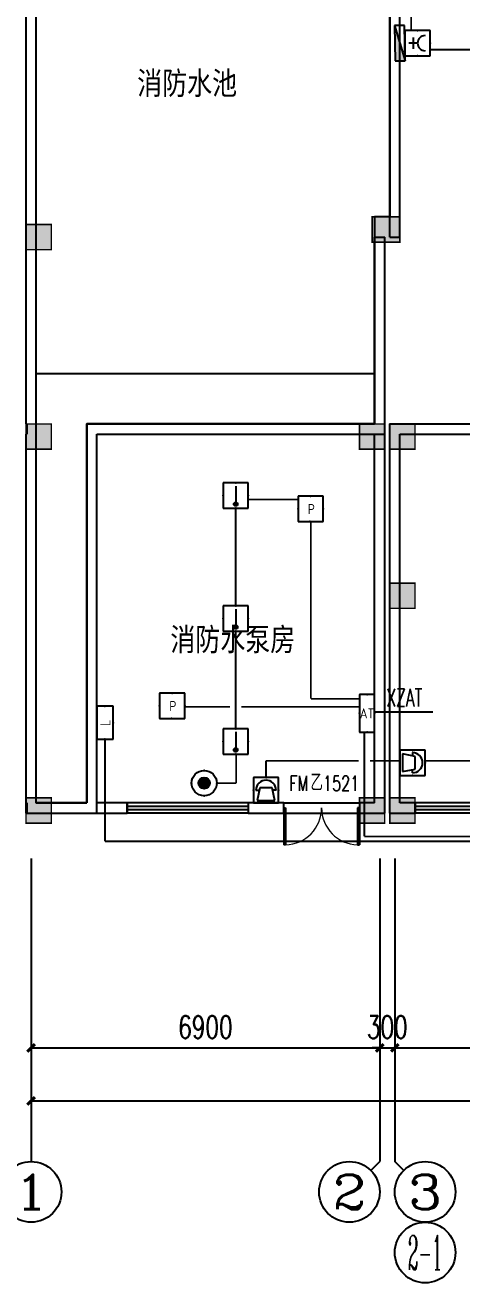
# Model space of a CAD drawing. Extents: x -6243262 to 3079315, y -2914302 to 172723.
# Drawn here: x -2385797 to -2377152, y -1016897 to -992003 of the extents above; entities that cross this region are included whole.
import ezdxf
from ezdxf.enums import TextEntityAlignment as Align

# ---------------------------------------------------------------- set-up
doc = ezdxf.new("R2010")
doc.units = 0
doc.header["$LTSCALE"] = 1000
doc.linetypes.add('DOTE', pattern=[2.42, 2, -0.2, 0.02, -0.2])
for name, color, linetype in [('0-柱2', 6, 'Continuous'), ('0-柱网', 2, 'Continuous'), ('0-道路', 4, 'Continuous'), ('AXIS', 3, 'Continuous'), ('AXIS_TEXT', 7, 'Continuous'), ('DIM-箱柜', 3, 'Continuous'), ('DOOR_FIRE', 4, 'Continuous'), ('DOOR_FIRE_TEXT', 7, 'Continuous'), ('EQUIP-消防', 3, 'Continuous'), ('EQUIP-箱柜', 3, 'Continuous'), ('EQUIP_消火栓', 7, 'Continuous'), ('PUB_TEXT', 7, 'Continuous'), ('WALL', 9, 'Continuous'), ('WINDOW', 4, 'Continuous'), ('WIRE-消防', 5, 'DOTE'), ('WIRE-消防控制', 4, 'TG_C'), ('WIRE-消防电话', 4, 'TG_F')]:
    doc.layers.add(name, color=color, linetype=linetype)
doc.styles.add('-宋体', font='', dxfattribs={"width": 0.8})
doc.styles.add('_TCH_AXIS', font='COMPLEX', dxfattribs={"bigfont": 'GBCBIG'})
doc.styles.add('_TCH_DIM_T3', font='SIMPLEX', dxfattribs={"width": 0.705882, "bigfont": 'GBCBIG'})
doc.styles.add('_TCH_WINDOW', font='SIMPLEX', dxfattribs={"height": 3.5, "bigfont": 'GBCBIG'})
doc.styles.add('_TEL_ATTDEF', font='gbenor', dxfattribs={"bigfont": 'gbcbig'})
doc.styles.add('_TEL_DIM', font='SIMPLEX', dxfattribs={"width": 0.8, "height": 3.5, "bigfont": 'HZTXT'})
doc.styles.add('COMPLEX', font='COMPLEX')
doc.styles.get("Standard").update_dxf_attribs({"font": 'gbenor.shx', "bigfont": 'gbcbig.shx'})
doc.styles.add('TG_LINETYPE', font='SIMPLEX', dxfattribs={"width": 0.8, "height": 3.5, "bigfont": 'HZTXT'})
doc.styles.get('-宋体').set_extended_font_data('SimSun')
doc.linetypes.add('TG_C', pattern='A,2,-0.4,["C",TG_LINETYPE,S=0.1,R=0,X=-0.27,Y=-0.15],0', length=2.4)
doc.linetypes.add('TG_F', pattern='A,2,-0.4,["F",TG_LINETYPE,S=0.1,R=0,X=-0.28,Y=-0.15],0', length=2.4)
doc.dimstyles.new('_TCH_ARCH&&150', dxfattribs={"dimtxt": 446.25, "dimasz": 150, "dimexe": 375, "dimexo": 450, "dimgap": 189.375, "dimtad": 1, "dimdec": 0, "dimzin": 0, "dimdsep": 46, "dimtxsty": '_TCH_DIM_T3', "dimblk": 'ARCHTICK', "dimcen": 0.09, "dimclrt": 7, "dimazin": 2, "dimtfac": 1, "dimtdec": 0, "dimtix": 1, "dimtmove": 2, "dimatfit": 3, "dimfxl": 0, "dimtolj": 1, "dimtzin": 0, "dimarcsym": 0})

# ---------------------------------------------------------------- blocks, each defined once
blk = doc.blocks.new('0-柱2')
at = {"layer": '0-柱2'}
h = blk.add_hatch(color=0, dxfattribs=at)
h.dxf.hatch_style = 1
h.paths.add_polyline_path([(6850, 12000), (7400, 12000), (7400, 11500), (6850, 11500)])
h = blk.add_hatch(color=0, dxfattribs=at)
h.dxf.hatch_style = 1
h.paths.add_polyline_path([(0, 11850), (500, 11850), (500, 11350), (0, 11350)])
h = blk.add_hatch(color=0, dxfattribs=at)
h.dxf.hatch_style = 1
h.paths.add_polyline_path([(0, 7900), (500, 7900), (500, 7400), (0, 7400)])
h = blk.add_hatch(color=0, dxfattribs=at)
h.dxf.hatch_style = 1
h.paths.add_polyline_path([(6600, 7900), (7100, 7900), (7100, 7400), (6600, 7400)])
h = blk.add_hatch(color=0, dxfattribs=at)
h.dxf.hatch_style = 1
h.paths.add_polyline_path([(0, 500), (500, 500), (500, 0), (0, 0)])
h = blk.add_hatch(color=0, dxfattribs=at)
h.dxf.hatch_style = 1
h.paths.add_polyline_path([(6600, 500), (7100, 500), (7100, 0), (6600, 0)])
at = {"layer": '0-柱2', "color": 0, "const_width": 30}
for points in [[(6850, 12000), (7400, 12000), (7400, 11500), (6850, 11500)], [(0, 11850), (500, 11850), (500, 11350), (0, 11350)], [(0, 7900), (500, 7900), (500, 7400), (0, 7400)], [(6600, 7900), (7100, 7900), (7100, 7400), (6600, 7400)], [(0, 500), (500, 500), (500, 0), (0, 0)], [(6600, 500), (7100, 500), (7100, 0), (6600, 0)]]:
    blk.add_lwpolyline(points, close=True, dxfattribs=at)
blk = doc.blocks.new('柱网22222')
at = {"layer": '0-柱网'}
h = blk.add_hatch(color=0, dxfattribs=at)
h.dxf.hatch_style = 1
h.paths.add_polyline_path([(97500, 330556), (98000, 330556), (98000, 330056), (97500, 330056)])
h = blk.add_hatch(color=0, dxfattribs=at)
h.dxf.hatch_style = 1
h.paths.add_polyline_path([(97500, 327406), (98000, 327406), (98000, 326906), (97500, 326906)])
h = blk.add_hatch(color=0, dxfattribs=at)
h.dxf.hatch_style = 1
h.paths.add_polyline_path([(97500, 323156), (98000, 323156), (98000, 322656), (97500, 322656)])
at = {"layer": '0-柱网', "color": 0, "const_width": 30}
for points in [[(97500, 330556), (98000, 330556), (98000, 330056), (97500, 330056)], [(97500, 327406), (98000, 327406), (98000, 326906), (97500, 326906)], [(97500, 323156), (98000, 323156), (98000, 322656), (97500, 322656)]]:
    blk.add_lwpolyline(points, close=True, dxfattribs=at)
blk = doc.blocks.new('$TCHSYS$WIN2D')
at = {"color": 0}
for p, q in [((-0.5, 0.5), (0.5, 0.5)), ((-0.5, 0.5), (-0.5, -0.5)), ((0.5, 0.5), (0.5, -0.5)), ((0.5, 0.167), (-0.5, 0.167)), ((0.5, -0.167), (-0.5, -0.167)), ((-0.5, -0.5), (0.5, -0.5))]:
    blk.add_line(p, q, dxfattribs=at)
blk = doc.blocks.new('$DorLib2D$00000002')
at = {"color": 0}
for p, q in [((-0.5, 0), (-0.5, 0.4875)), ((-0.475, 0.4875), (-0.5, 0.4875)), ((-0.475, 0), (-0.475, 0.4875)), ((0.475, 0), (0.475, 0.4875)), ((0.475, 0.4875), (0.5, 0.4875)), ((0.5, 0), (0.5, 0.4875)), ((-0.5, 0), (-0.475, 0)), ((0.5, 0), (0.475, 0))]:
    blk.add_line(p, q, dxfattribs=at)
at = {"color": 0, "lineweight": 13}
for centre, start, end in [((-0.4875, 0), 0, 88.53072), ((0.4875, 0), 91.46928, 180)]:
    blk.add_arc(centre, 0.4875, start, end, dxfattribs=at)
blk = doc.blocks.new('_ArchTick')
at = {"color": 0, "linetype": 'ByBlock', "const_width": 0.4}
blk.add_lwpolyline([(-0.5, -0.5), (0.5, 0.5)], dxfattribs=at)
blk = doc.blocks.new('*D423')
at = {"layer": 'AXIS', "color": 0, "lineweight": -2, "transparency": 16777216}
for p, q in [((1160029, -1149834), (1160029, -1154259)), ((1234029, -1149834), (1234029, -1154259)), ((1160029, -1153884), (1234029, -1153884))]:
    blk.add_line(p, q, dxfattribs=at)
at = {"layer": 'Defpoints', "color": 0, "transparency": 16777216}
for p in [(1160029, -1149384), (1234029, -1149384), (1234029, -1153884)]:
    blk.add_point(p, dxfattribs=at)
at = {"layer": 'AXIS', "color": 0, "lineweight": -2, "transparency": 16777216, "xscale": 150, "yscale": 150, "zscale": 150, "rotation": 180}
blk.add_blockref('_ArchTick', (1160029, -1153884), dxfattribs=at)
at = {"layer": 'AXIS', "color": 0, "lineweight": -2, "transparency": 16777216, "xscale": 150, "yscale": 150, "zscale": 150}
blk.add_blockref('_ArchTick', (1234029, -1153884), dxfattribs=at)
at = {"layer": 'AXIS', "color": 7, "transparency": 16777216, "insert": (1197029, -1153472), "char_height": 446.2, "attachment_point": 5, "style": '_TCH_DIM_T3'}
blk.add_mtext('\\A1;74000', dxfattribs=at)
blk = doc.blocks.new('*D424')
at = {"layer": 'AXIS', "color": 0, "lineweight": -2, "transparency": 16777216}
for p, q in [((1160029, -1149534), (1160029, -1153209)), ((1166929, -1149534), (1166929, -1153209)), ((1160029, -1152834), (1166929, -1152834))]:
    blk.add_line(p, q, dxfattribs=at)
at = {"layer": 'Defpoints', "color": 0, "transparency": 16777216}
for p in [(1160029, -1149084), (1166929, -1149084), (1166929, -1152834)]:
    blk.add_point(p, dxfattribs=at)
at = {"layer": 'AXIS', "color": 0, "lineweight": -2, "transparency": 16777216, "xscale": 150, "yscale": 150, "zscale": 150, "rotation": 180}
blk.add_blockref('_ArchTick', (1160029, -1152834), dxfattribs=at)
at = {"layer": 'AXIS', "color": 0, "lineweight": -2, "transparency": 16777216, "xscale": 150, "yscale": 150, "zscale": 150}
blk.add_blockref('_ArchTick', (1166929, -1152834), dxfattribs=at)
at = {"layer": 'AXIS', "color": 7, "transparency": 16777216, "insert": (1163479, -1152422), "char_height": 446.2, "attachment_point": 5, "style": '_TCH_DIM_T3'}
blk.add_mtext('\\A1;6900', dxfattribs=at)
blk = doc.blocks.new('*D425')
at = {"layer": 'AXIS', "color": 0, "lineweight": -2, "transparency": 16777216}
for p, q in [((1166929, -1149534), (1166929, -1153209)), ((1167229, -1149534), (1167229, -1153209)), ((1166929, -1152834), (1166779, -1152834)), ((1166929, -1152834), (1167229, -1152834)), ((1167229, -1152834), (1167379, -1152834))]:
    blk.add_line(p, q, dxfattribs=at)
at = {"layer": 'Defpoints', "color": 0, "transparency": 16777216}
for p in [(1166929, -1149084), (1167229, -1149084), (1167229, -1152834)]:
    blk.add_point(p, dxfattribs=at)
at = {"layer": 'AXIS', "color": 0, "lineweight": -2, "transparency": 16777216, "xscale": 150, "yscale": 150, "zscale": 150}
blk.add_blockref('_ArchTick', (1166929, -1152834), dxfattribs=at)
at = {"layer": 'AXIS', "color": 0, "lineweight": -2, "transparency": 16777216, "xscale": 150, "yscale": 150, "zscale": 150, "rotation": 180}
blk.add_blockref('_ArchTick', (1167229, -1152834), dxfattribs=at)
at = {"layer": 'AXIS', "color": 7, "transparency": 16777216, "insert": (1167079, -1152422), "char_height": 446.2, "attachment_point": 5, "style": '_TCH_DIM_T3'}
blk.add_mtext('\\A1;300', dxfattribs=at)
blk = doc.blocks.new('*D426')
at = {"layer": 'AXIS', "color": 0, "lineweight": -2, "transparency": 16777216}
for p, q in [((1167229, -1149534), (1167229, -1153209)), ((1174429, -1149534), (1174429, -1153209)), ((1167229, -1152834), (1174429, -1152834))]:
    blk.add_line(p, q, dxfattribs=at)
at = {"layer": 'Defpoints', "color": 0, "transparency": 16777216}
for p in [(1167229, -1149084), (1174429, -1149084), (1174429, -1152834)]:
    blk.add_point(p, dxfattribs=at)
at = {"layer": 'AXIS', "color": 0, "lineweight": -2, "transparency": 16777216, "xscale": 150, "yscale": 150, "zscale": 150, "rotation": 180}
blk.add_blockref('_ArchTick', (1167229, -1152834), dxfattribs=at)
at = {"layer": 'AXIS', "color": 0, "lineweight": -2, "transparency": 16777216, "xscale": 150, "yscale": 150, "zscale": 150}
blk.add_blockref('_ArchTick', (1174429, -1152834), dxfattribs=at)
at = {"layer": 'AXIS', "color": 7, "transparency": 16777216, "insert": (1170829, -1152422), "char_height": 446.2, "attachment_point": 5, "style": '_TCH_DIM_T3'}
blk.add_mtext('\\A1;7200', dxfattribs=at)
blk = doc.blocks.new('_AXISO')
at = {"color": 0}
blk.add_circle((0, 0), 0.5, dxfattribs=at)
at = {"layer": 'AXIS_TEXT', "color": 0, "style": 'COMPLEX', "width": 1.041667}
blk.add_attdef('A', text='', height=0.56, dxfattribs=at).set_placement((-0.25, -0.28), (0.25, -0.28), align=Align.FIT)
blk = doc.blocks.new('$Equip$00002648')
for p, q in [((-0.5, 0.5), (-0.5, -0.5)), ((0.5, 0.5), (-0.5, 0.5)), ((0.5, -0.5), (0.5, 0.5)), ((0, 0.375), (0, -0.412)), ((-0.5, -0.5), (0.5, -0.5))]:
    blk.add_line(p, q)
at = {"const_width": 0.04}
blk.add_lwpolyline([(-0.5, 0.5), (0.5, 0.5), (0.5, -0.5), (-0.5, -0.5), (-0.5, 0.5), (0.5, 0.5)], dxfattribs=at)
blk.add_circle((0, -0.338), 0.075)
for p in [(0, 0.5), (-0.5, 0), (0.5, 0), (0, -0.5)]:
    blk.add_point(p)
for points in [[(-0.065, -0.3), (0.065, -0.3), (-0.075, -0.338), (0.075, -0.338)], [(-0.065, -0.375), (0.065, -0.375), (-0.075, -0.338), (0.075, -0.338)], [(-0.038, -0.273), (0.037, -0.273), (-0.065, -0.3), (0.065, -0.3)], [(-0.038, -0.402), (0.037, -0.402), (-0.065, -0.375), (0.065, -0.375)], [(0, -0.263), (0, -0.263), (-0.038, -0.273), (0.037, -0.273)], [(0, -0.412), (0, -0.412), (-0.038, -0.402), (0.037, -0.402)]]:
    blk.add_solid(points)
at = {"color": 7, "flags": 1}
for tag, height, p in [('A', 0.00002, (0, 0)), ('B', 0.4, (0.762, -0.208))]:
    blk.add_attdef(tag, text='', height=height, dxfattribs=at).set_placement(p, align=Align.MIDDLE_CENTER)
blk = doc.blocks.new('$equip$00002658')
for p, q in [((0.5, 1), (-0.5, 1)), ((-0.5, 1), (-0.5, 0)), ((0.5, 0), (0.5, 1)), ((-0.4, 0.5), (-0.27, 0.5)), ((-0.25, 0.6), (-0.35, 0.1)), ((0.25, 0.6), (-0.25, 0.6)), ((0.35, 0.1), (0.25, 0.6)), ((0.4, 0.5), (0.27, 0.5)), ((-0.5, 0), (0.5, 0)), ((-0.35, 0.1), (0.35, 0.1))]:
    blk.add_line(p, q)
at = {"const_width": 0.04}
blk.add_lwpolyline([(-0.5, 1), (0.5, 1), (0.5, 0), (-0.5, 0), (-0.5, 1), (0.5, 1)], dxfattribs=at)
blk.add_arc((0, 0.5), 0.4, 0, 180)
for p in [(0, 1), (-0.5, 0.5), (0.5, 0.5), (0, 0)]:
    blk.add_point(p)
at = {"color": 7, "flags": 1}
for tag, height, p in [('A', 0.00002, (0, 0)), ('B', 0.4, (0.762, 0.292))]:
    blk.add_attdef(tag, text='', height=height, dxfattribs=at).set_placement(p, align=Align.MIDDLE_CENTER)
blk = doc.blocks.new('$equip$00002656')
for p, q in [((-0.5, 1), (-0.5, 0)), ((0.5, 1), (-0.5, 1)), ((0.5, 0), (0.5, 1)), ((0, 0.5), (0, 0.15)), ((-0.5, 0), (0.5, 0)), ((-0.219, 0.331), (0.222, 0.331))]:
    blk.add_line(p, q)
at = {"const_width": 0.04}
blk.add_lwpolyline([(-0.5, 1), (0.5, 1), (0.5, 0), (-0.5, 0), (-0.5, 1), (0.5, 1)], dxfattribs=at)
blk.add_arc((0, 0.8), 0.3, 180, 0)
for p in [(0, 1), (-0.5, 0.5), (0.5, 0.5), (0, 0)]:
    blk.add_point(p)
at = {"color": 7, "flags": 1}
for tag, height, p in [('A', 0.00002, (0, 0)), ('B', 0.4, (0.762, 0.292))]:
    blk.add_attdef(tag, text='', height=height, dxfattribs=at).set_placement(p, align=Align.MIDDLE_CENTER)
blk = doc.blocks.new('$equip$00002700')
for p, q in [((-0.75, 0.6), (-0.75, 0)), ((0.75, 0.6), (-0.75, 0.6)), ((0.75, 0), (0.75, 0.6)), ((-0.75, 0), (0.75, 0))]:
    blk.add_line(p, q)
at = {"const_width": 0.04}
blk.add_lwpolyline([(-0.75, 0.6), (-0.75, 0), (0.75, 0), (0.75, 0.6), (-0.75, 0.6), (-0.75, 0)], dxfattribs=at)
for p in [(0, 0.6), (-0.75, 0.3), (0, 0), (0.75, 0.3)]:
    blk.add_point(p)
at = {"color": 7, "style": '_TEL_DIM'}
blk.add_attdef('$TEXT$', text='', height=0.4, dxfattribs=at).set_placement((0, 0.3), align=Align.MIDDLE_CENTER)
at = {"color": 7, "style": '_TEL_DIM', "flags": 1}
for tag in ['REMARK', 'A']:
    blk.add_attdef(tag, text='', height=0.4, dxfattribs=at).set_placement((0, 0), align=Align.MIDDLE_CENTER)
blk = doc.blocks.new('$equip$00003129')
for p, q in [((-0.65, 0.65), (-0.65, 0)), ((0.65, 0.65), (-0.65, 0.65)), ((0.65, 0), (0.65, 0.65)), ((-0.65, 0), (0.65, 0))]:
    blk.add_line(p, q)
at = {"const_width": 0.04}
blk.add_lwpolyline([(-0.65, 0.65), (-0.65, 0), (0.65, 0), (0.65, 0.65), (-0.65, 0.65), (-0.65, 0)], dxfattribs=at)
for p in [(0, 0.65), (-0.65, 0.325), (0, 0), (0.65, 0.325)]:
    blk.add_point(p)
at = {"color": 7}
blk.add_attdef('$TEXT$', text='', height=0.4, dxfattribs=at).set_placement((0.006, 0.343), align=Align.MIDDLE_CENTER)
at = {"color": 7, "flags": 1}
for tag, p in [('A', (0, 0)), ('B', (0.905, 0.246))]:
    blk.add_attdef(tag, text='', height=0.4, dxfattribs=at).set_placement(p, align=Align.MIDDLE_CENTER)
blk = doc.blocks.new('$equip$00003103')
blk.add_hatch(color=256).paths.add_polyline_path([(-0.224, 0, 1), (0.224, 0, 1)])
at = {"const_width": 0.04}
blk.add_lwpolyline([(0, 0.5, -1), (0, -0.5, -1), (0, 0.5, 0.021884)], format="xyb", dxfattribs=at)
for radius in [0.5, 0.224]:
    blk.add_circle((0, 0), radius)
for p in [(0, 0.5), (-0.5, 0), (0.5, 0), (0, -0.5)]:
    blk.add_point(p)
at = {"color": 7, "flags": 1}
for tag, height, p in [('A', 0.00002, (0, 0)), ('B', 0.4, (0.703, -0.203))]:
    blk.add_attdef(tag, text='', height=height, dxfattribs=at).set_placement(p, align=Align.MIDDLE_CENTER)
blk = doc.blocks.new('$equip$00002755')
for p, q in [((0.5, 0.5), (-0.5, 0.5)), ((-0.5, 0.5), (-0.5, -0.5)), ((0.5, -0.5), (0.5, 0.5)), ((-0.5, -0.5), (0.5, -0.5))]:
    blk.add_line(p, q)
at = {"const_width": 0.04}
blk.add_lwpolyline([(-0.5, 0.5), (0.5, 0.5), (0.5, -0.5), (-0.5, -0.5), (-0.5, 0.5), (0.5, 0.5)], dxfattribs=at)
for p in [(0, 0.5), (-0.5, 0), (0.5, 0), (-0.027, -0.5)]:
    blk.add_point(p)
at = {"color": 7}
blk.add_attdef('$TEXT$', text='', height=0.4, dxfattribs=at).set_placement((0.026, -0.008), align=Align.MIDDLE_CENTER)
at = {"color": 7, "flags": 1}
for tag, height, p in [('A', 0.00002, (0, 0)), ('B', 0.4, (0.755, -0.254))]:
    blk.add_attdef(tag, text='', height=height, dxfattribs=at).set_placement(p, align=Align.MIDDLE_CENTER)
blk = doc.blocks.new('$TwtSys$00000434')
for p, q in [((-0.5, 0.5), (-0.5, -0.5)), ((-0.5, -0.5), (0.5, 0.5)), ((0.5, 0.5), (-0.5, 0.5)), ((0.5, -0.5), (0.5, 0.5)), ((-0.5, -0.5), (0.5, -0.5))]:
    blk.add_line(p, q)
blk.add_solid([(0.5, -0.5), (0.5, 0.5), (-0.5, -0.5)])
blk = doc.blocks.new('43242')
at = {"color": 8}
blk.add_lwpolyline([(1161128.8, -1147984.4), (1160128.8, -1147984.4), (1160128.8, -1121895.7), (1167128.8, -1118013.1), (1167128.8, -1136384.4), (1166828.8, -1136384.4), (1166828.8, -1140484.4), (1161128.8, -1140484.4)], close=True, dxfattribs=at)
blk.add_lwpolyline([(1160128.8, -1139484.4), (1166828.8, -1139484.4)], dxfattribs=at)
at = {"layer": '0-道路', "color": 8}
blk.add_arc((1174328.8, -1128084.4), 7000, 180, 270, dxfattribs=at)
at = {"layer": 'AXIS', "color": 8}
for p, q in [((1160028.8, -1149084.4), (1160028.8, -1155084.4)), ((1166928.8, -1149084.4), (1166928.8, -1155084.4)), ((1167228.8, -1149084.4), (1167228.8, -1155084.4)), ((1166753, -1155260.1), (1166928.8, -1155084.4)), ((1167404.5, -1155260.1), (1167228.8, -1155084.4))]:
    blk.add_line(p, q, dxfattribs=at)
blk.add_circle((1167828.8, -1156884.4), 600, dxfattribs=at)
at = {"layer": 'DOOR_FIRE', "color": 8}
for p, q in [((1165028.8, -1147984.4), (1166528.8, -1147984.4)), ((1165028.8, -1148184.4), (1166528.8, -1148184.4))]:
    blk.add_line(p, q, dxfattribs=at)
at = {"layer": 'WALL', "color": 8}
for p, q in [((1167328.8, -1136784.4), (1167328.8, -1117902.2)), ((1167128.8, -1136784.4), (1167128.8, -1118013.1)), ((1159928.8, -1140484.4), (1159928.8, -1121778)), ((1160128.8, -1140584.4), (1160128.8, -1121895.7)), ((1166828.8, -1140484.4), (1166828.8, -1136784.4)), ((1166828.8, -1136784.4), (1167028.8, -1136784.4)), ((1167028.8, -1140684.4), (1167028.8, -1136784.4)), ((1167128.8, -1136784.4), (1167328.8, -1136784.4)), ((1159945.7, -1140484.4), (1159928.8, -1140484.4)), ((1159945.7, -1140484.4), (1159945.7, -1140684.4)), ((1160128.8, -1147984.4), (1160128.8, -1140584.4)), ((1161128.8, -1147984.4), (1161128.8, -1140484.4)), ((1161128.8, -1140484.4), (1166828.8, -1140484.4)), ((1167128.8, -1148184.4), (1167128.8, -1140484.4)), ((1167128.8, -1140484.4), (1174428.8, -1140484.4)), ((1159928.8, -1148184.4), (1159928.8, -1140684.4)), ((1159945.7, -1140684.4), (1159928.8, -1140684.4)), ((1161328.8, -1148184.4), (1161328.8, -1140684.4)), ((1161328.8, -1140684.4), (1167028.8, -1140684.4)), ((1166828.8, -1147984.4), (1166828.8, -1140684.4)), ((1167028.8, -1148184.4), (1167028.8, -1140684.4)), ((1167328.8, -1147984.4), (1167328.8, -1140684.4)), ((1167328.8, -1140684.4), (1174328.8, -1140684.4)), ((1159945.7, -1147984.4), (1159928.8, -1147984.4)), ((1159945.7, -1147984.4), (1159945.7, -1148184.4)), ((1160128.8, -1147984.4), (1161128.8, -1147984.4)), ((1161928.8, -1147984.4), (1161328.8, -1147984.4)), ((1161928.8, -1148184.4), (1161928.8, -1147984.4)), ((1165028.8, -1147984.4), (1164328.8, -1147984.4)), ((1164328.8, -1147984.4), (1164328.8, -1148184.4)), ((1165028.8, -1148184.4), (1165028.8, -1147984.4)), ((1166828.8, -1147984.4), (1166528.8, -1147984.4)), ((1166528.8, -1147984.4), (1166528.8, -1148184.4)), ((1167628.8, -1147984.4), (1167328.8, -1147984.4)), ((1167628.8, -1148184.4), (1167628.8, -1147984.4)), ((1159945.7, -1148184.4), (1159928.8, -1148184.4)), ((1159928.8, -1148184.4), (1161328.8, -1148184.4)), ((1161328.8, -1148184.4), (1161928.8, -1148184.4)), ((1164328.8, -1148184.4), (1165028.8, -1148184.4)), ((1166528.8, -1148184.4), (1167028.8, -1148184.4)), ((1167128.8, -1148184.4), (1167628.8, -1148184.4))]:
    blk.add_line(p, q, dxfattribs=at)
at = {"layer": '0-柱2', "color": 8}
blk.add_blockref('0-柱2', (1159928.8, -1148384.4), dxfattribs=at)
at = {"layer": '0-柱网', "color": 8}
blk.add_blockref('柱网22222', (1069628.4, -1471040.3), dxfattribs=at)
at = {"layer": 'AXIS', "color": 8}
ref = blk.add_blockref('_AXISO', (1160028.8, -1155684.4), dxfattribs=dict(at, xscale=1200, yscale=1200, zscale=1200))
ref.add_attrib('A', '1', dxfattribs={"layer": 'AXIS_TEXT', "color": 8, "height": 678.8, "style": '_TCH_AXIS', "width": 2.333333}).set_placement((1159689.4, -1156023.8), (1160368.2, -1156023.8), align=Align.FIT)
ref = blk.add_blockref('_AXISO', (1166328.8, -1155684.4), dxfattribs=dict(at, xscale=1200, yscale=1200, zscale=1200))
ref.add_attrib('A', '2', dxfattribs={"layer": 'AXIS_TEXT', "color": 8, "height": 678.8, "style": '_TCH_AXIS', "width": 1.5}).set_placement((1165989.4, -1156023.8), (1166668.2, -1156023.8), align=Align.FIT)
ref = blk.add_blockref('_AXISO', (1167828.8, -1155684.4), dxfattribs=dict(at, xscale=1200, yscale=1200, zscale=1200))
ref.add_attrib('A', '3', dxfattribs={"layer": 'AXIS_TEXT', "color": 8, "height": 678.8, "style": '_TCH_AXIS', "width": 1.5}).set_placement((1167489.4, -1156023.8), (1168168.2, -1156023.8), align=Align.FIT)
at = {"layer": 'DOOR_FIRE', "color": 8, "xscale": -1500, "yscale": -1500, "zscale": 200}
blk.add_blockref('$DorLib2D$00000002', (1165778.8, -1148084.4), dxfattribs=at)
at = {"layer": 'WINDOW', "color": 8, "yscale": 200}
for p, xscale, zscale in [((1163128.8, -1148084.4), -2400, -2400), ((1168678.8, -1148084.4), -2100, -2100)]:
    blk.add_blockref('$TCHSYS$WIN2D', p, dxfattribs=dict(at, xscale=xscale, zscale=zscale))
at = {"layer": 'AXIS', "color": 7, "style": '_TCH_AXIS', "width": 0.381818}
blk.add_text('2-1', height=678.82, dxfattribs=at).set_placement((1167489.4, -1157223.8), (1168168.2, -1157223.8), align=Align.FIT)
at = {"layer": 'DOOR_FIRE_TEXT', "color": 8, "style": '_TCH_WINDOW', "width": 0.705882}
for s, p in [('FM', (1165140.9, -1147746.9)), ('1521', (1165806.6, -1147746.9))]:
    blk.add_text(s, height=297.5, dxfattribs=at).set_placement(p)
at = {"layer": 'DOOR_FIRE_TEXT', "color": 8, "style": '_TCH_WINDOW'}
blk.add_text('乙', height=337.6, dxfattribs=at).set_placement((1165560.9, -1147746.9))
at = {"layer": 'PUB_TEXT', "color": 8, "style": '-宋体', "width": 0.8}
for s, p in [('消防水池', (1162127.8, -1133963.8)), ('消防水泵房', (1162784.8, -1144974.1))]:
    blk.add_text(s, height=453.16, dxfattribs=at).set_placement(p)
at = {"layer": 'AXIS', "color": 8}
for p1, p2, distance, picture, middle in [((1160028.8, -1149084.4), (1166928.8, -1149084.4), -3750, '*D424', (1163478.8, -1152421.9)), ((1166928.8, -1149084.4), (1167228.8, -1149084.4), -3750, '*D425', (1167078.8, -1152421.9)), ((1167228.8, -1149084.4), (1174428.8, -1149084.4), -3750, '*D426', (1170828.8, -1152421.9)), ((1160028.8, -1149384.4), (1234028.8, -1149384.4), -4500, '*D423', (1197028.8, -1153471.9))]:
    dim = blk.add_aligned_dim(p1=p1, p2=p2, distance=distance, dimstyle='_TCH_ARCH&&150', dxfattribs=at)
    dim.commit()
    dim.dimension.update_dxf_attribs({"geometry": picture, "text_midpoint": middle})

msp = doc.modelspace()

# ---------------------------------------------------------------- linework, layer by layer
at = {"layer": 'DIM-箱柜'}
for p, q in [((-2378879.1, -1005591.8), (-2378729.1, -1005591.8)), ((-2378729.1, -1005591.8), (-2377727.8, -1005591.8))]:
    msp.add_line(p, q, dxfattribs=at)
at = {"layer": 'WIRE-消防', "linetype": 'DOTE', "const_width": 35}
for points in [[(-2378153.3, -992108.1), (-2378153.3, -989468.3)], [(-2377779.1, -992488.6), (-2375204.1, -992488.6)], [(-2381379.1, -1001392), (-2380395.3, -1001392)], [(-2381629.1, -1003496.9), (-2381629.1, -1001563.5)], [(-2381629.1, -1005930.2), (-2381629.1, -1003996.9)], [(-2384216.6, -1008158.5), (-2384216.6, -1006135.4)], [(-2381619.8, -1007004.9), (-2381619.8, -1006430.2)], [(-2382003.1, -1007004.9), (-2381619.8, -1007004.9)], [(-2384216.6, -1008158.5), (-2329685.7, -1008158.5)]]:
    msp.add_lwpolyline(points, dxfattribs=at)
at = {"layer": 'WIRE-消防控制', "linetype": 'TG_C', "const_width": 35}
for points in [[(-2380139.5, -1005337), (-2380139.5, -1001826.8)], [(-2382636, -1005495.1), (-2381741.6, -1005495.1)], [(-2381516.6, -1005495.1), (-2379179.1, -1005495.1)], [(-2380139.5, -1005337), (-2379179.1, -1005337)], [(-2379082.8, -1008061.6), (-2379082.8, -1005998.3)], [(-2379082.8, -1008061.6), (-2329819, -1008061.6)]]:
    msp.add_lwpolyline(points, dxfattribs=at)
at = {"layer": 'WIRE-消防电话', "linetype": 'TG_F', "const_width": 35}
for points in [[(-2381029.1, -1006896.9), (-2381029.1, -1006564.2)], [(-2381029.1, -1006564.2), (-2379195.3, -1006564.2)], [(-2378970.3, -1006564.2), (-2378379.1, -1006564.2)], [(-2377879.1, -1006564.2), (-2374090.9, -1006564.2)]]:
    msp.add_lwpolyline(points, dxfattribs=at)

# ---------------------------------------------------------------- block references
msp.add_blockref('43242', (-3545707.8, 140587.5))
at = {"layer": 'EQUIP-消防', "xscale": 500, "yscale": 500, "zscale": 500, "rotation": 270}
for name, p in [('$equip$00002656', (-2378279.1, -992358.1)), ('$equip$00002658', (-2378379.1, -1006602))]:
    msp.add_blockref(name, p, dxfattribs=at)
at = {"layer": 'EQUIP-消防', "xscale": 500, "yscale": 500, "zscale": 500}
for name, p in [('$Equip$00002648', (-2381629.1, -1001313.5)), ('$Equip$00002648', (-2381629.1, -1003746.9)), ('$Equip$00002648', (-2381629.1, -1006180.2)), ('$equip$00002658', (-2381029.1, -1007396.9))]:
    msp.add_blockref(name, p, dxfattribs=at)
at = {"layer": 'EQUIP-消防', "linetype": 'ByBlock', "ltscale": 2}
ref = msp.add_blockref('$equip$00002755', (-2380145.3, -1001576.8), dxfattribs=dict(at, xscale=500, yscale=500, zscale=500))
ref.add_attrib('$TEXT$', 'P', dxfattribs={"layer": '0', "color": 7, "height": 200, "style": '_TEL_ATTDEF'}).set_placement((-2380132.3, -1001580.5), align=Align.MIDDLE_CENTER)
ref = msp.add_blockref('$equip$00002755', (-2382886, -1005475.5), dxfattribs=dict(at, xscale=500, yscale=500, zscale=500))
ref.add_attrib('$TEXT$', 'P', dxfattribs={"layer": '0', "color": 7, "height": 200, "style": '_TEL_ATTDEF'}).set_placement((-2382873.1, -1005479.3), align=Align.MIDDLE_CENTER)
ref = msp.add_blockref('$equip$00003129', (-2384379.1, -1005810.4), dxfattribs=dict(at, xscale=500, yscale=500, zscale=500, rotation=270))
ref.add_attrib('$TEXT$', 'L', dxfattribs={"layer": '0', "color": 7, "height": 200, "rotation": 90, "style": '_TEL_ATTDEF'}).set_placement((-2384207.6, -1005813.5), align=Align.MIDDLE_CENTER)
at = {"layer": 'EQUIP-消防', "linetype": 'ByBlock', "ltscale": 2, "xscale": 500, "yscale": 500, "zscale": 500}
msp.add_blockref('$equip$00003103', (-2382253.1, -1007004.9), dxfattribs=at)
at = {"layer": 'EQUIP-箱柜'}
ref = msp.add_blockref('$equip$00002700', (-2378879.1, -1005623.3), dxfattribs=dict(at, xscale=500.0000000000007, yscale=500.0000000000007, zscale=500.0000000000007, rotation=89.99999999999999))
ref.add_attrib('$TEXT$', 'AT', dxfattribs={"layer": '0', "color": 7, "height": 200, "style": '_TEL_ATTDEF'}).set_placement((-2379029.1, -1005623.3), align=Align.MIDDLE_CENTER)
at = {"layer": 'EQUIP_消火栓', "xscale": 700.0000000000001, "yscale": 200, "zscale": 700.0000000000001, "rotation": 271.0704786752714}
msp.add_blockref('$TwtSys$00000434', (-2378379.1, -992360), dxfattribs=at)

# ---------------------------------------------------------------- texts
at = {"layer": 'DIM-箱柜', "color": 7, "style": '_TEL_DIM', "width": 0.64}
msp.add_text('XZAT', height=350, dxfattribs=at).set_placement((-2378643.5, -1005486.8))

doc.saveas('drawing.dxf')
